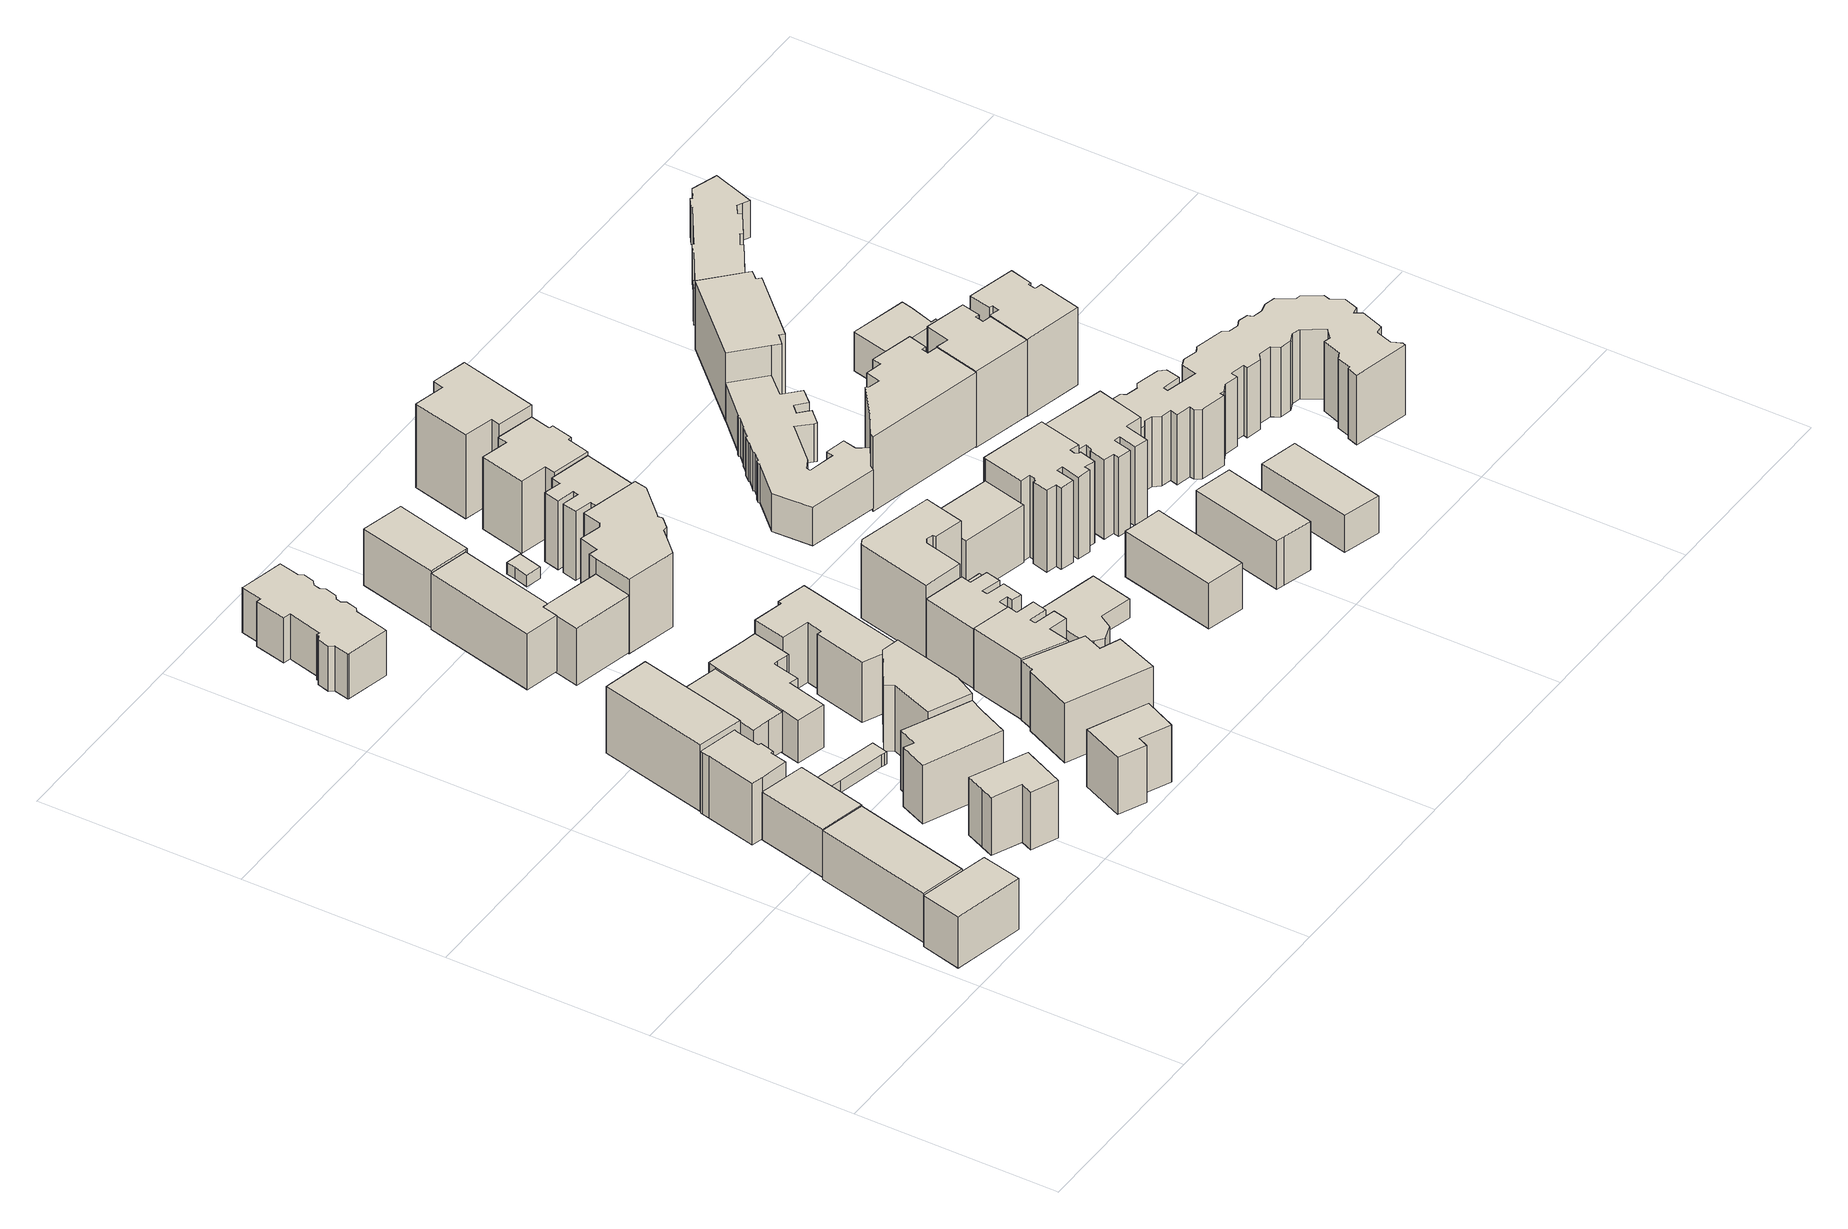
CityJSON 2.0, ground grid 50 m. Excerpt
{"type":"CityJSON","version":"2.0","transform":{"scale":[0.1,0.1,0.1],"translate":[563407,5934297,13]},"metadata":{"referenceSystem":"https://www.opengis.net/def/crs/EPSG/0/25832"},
"CityObjects":{
"building1":{"type":"Building","attributes":{"Gemeindeschluessel":"02100110","Geometrietyp2DReferenz":"3000","BezugspunktDach":"2000","function":"31001_1010","measuredHeight":13.7,"storeysAboveGround":4},"address":[{"country":"Germany","locality":"Hamburg","thoroughfareNumber":"10","thoroughfareName":"Bernstorffstraße","postcode":"22767"}],"geometry":[{"type":"Solid","lod":"1","boundaries":[[[[0,1,2,3]],[[4,5,6,7]],[[2,4,7,3]],[[1,5,4,2]],[[0,6,5,1]],[[3,7,6,0]]]]}]},
"building2":{"type":"Building","attributes":{"Gemeindeschluessel":"02100110","Geometrietyp2DReferenz":"3000","BezugspunktDach":"2000","function":"31001_1010","measuredHeight":13.06,"storeysAboveGround":4},"address":[{"country":"Germany","locality":"Hamburg","thoroughfareNumber":"14","thoroughfareName":"Bernstorffstraße","postcode":"22767"}],"geometry":[{"type":"Solid","lod":"1","boundaries":[[[[8,9,10,11]],[[12,13,14,15]],[[10,12,15,11]],[[9,13,12,10]],[[8,14,13,9]],[[11,15,14,8]]]]}]},
"building3":{"type":"Building","attributes":{"Gemeindeschluessel":"02100110","Geometrietyp2DReferenz":"3000","BezugspunktDach":"2000","function":"31001_1010","measuredHeight":12.8,"storeysAboveGround":4},"address":[{"country":"Germany","locality":"Hamburg","thoroughfareNumber":"16","thoroughfareName":"Bernstorffstraße","postcode":"22767"}],"geometry":[{"type":"Solid","lod":"1","boundaries":[[[[16,17,18,19]],[[20,21,22,23]],[[18,20,23,19]],[[17,21,20,18]],[[16,22,21,17]],[[19,23,22,16]]]]}]},
"building4":{"type":"Building","attributes":{"Gemeindeschluessel":"02100110","Geometrietyp2DReferenz":"3000","BezugspunktDach":"2000","function":"31001_1010","measuredHeight":19.22,"storeysAboveGround":4},"address":[{"country":"Germany","locality":"Hamburg","thoroughfareNumber":"20","thoroughfareName":"Bernstorffstraße","postcode":"22767"}],"geometry":[{"type":"Solid","lod":"1","boundaries":[[[[24,25,26,27,28,29,30,31,32,33,34,35]],[[36,37,38,39,40,41,42,43,44,45,46,47]],[[34,36,47,35]],[[33,37,36,34]],[[32,38,37,33]],[[31,39,38,32]],[[30,40,39,31]],[[29,41,40,30]],[[28,42,41,29]],[[27,43,42,28]],[[26,44,43,27]],[[25,45,44,26]],[[24,46,45,25]],[[35,47,46,24]]]]}]},
"building5":{"type":"Building","attributes":{"Gemeindeschluessel":"02100110","Geometrietyp2DReferenz":"3000","BezugspunktDach":"2000","function":"31001_1010","measuredHeight":15.71,"storeysAboveGround":4},"address":[{"country":"Germany","locality":"Hamburg","thoroughfareNumber":"11","thoroughfareName":"Am Brunnenhof","postcode":"22767"}],"geometry":[{"type":"Solid","lod":"1","boundaries":[[[[48,49,50,51,52,53,54]],[[55,56,57,58,59,60,61]],[[53,55,61,54]],[[52,56,55,53]],[[51,57,56,52]],[[50,58,57,51]],[[49,59,58,50]],[[48,60,59,49]],[[54,61,60,48]]]]}]},
"building6":{"type":"Building","attributes":{"Gemeindeschluessel":"02100110","Geometrietyp2DReferenz":"3000","BezugspunktDach":"2000","function":"31001_1120","measuredHeight":17.7,"storeysAboveGround":6},"address":[{"country":"Germany","locality":"Hamburg","thoroughfareNumber":"51","thoroughfareName":"Gilbertstraße","postcode":"22767"}],"geometry":[{"type":"Solid","lod":"1","boundaries":[[[[62,63,64,65]],[[66,67,68,69]],[[64,66,69,65]],[[63,67,66,64]],[[62,68,67,63]],[[65,69,68,62]]]]}]},
"building7":{"type":"Building","attributes":{"Gemeindeschluessel":"02100110","Geometrietyp2DReferenz":"3000","BezugspunktDach":"2000","function":"31001_3060","measuredHeight":3.43,"storeysAboveGround":1},"address":[{"country":"Germany","locality":"Hamburg","thoroughfareName":"Gilbertstraße","postcode":"22767"}],"geometry":[{"type":"Solid","lod":"1","boundaries":[[[[70,71,72,73,74,75,76]],[[77,78,79,80,81,82,83]],[[75,77,83,76]],[[74,78,77,75]],[[73,79,78,74]],[[72,80,79,73]],[[71,81,80,72]],[[70,82,81,71]],[[76,83,82,70]]]]}]},
"building8":{"type":"Building","attributes":{"Gemeindeschluessel":"02100110","Geometrietyp2DReferenz":"3000","BezugspunktDach":"2000","function":"31001_1010","measuredHeight":18.7,"storeysAboveGround":4},"address":[{"country":"Germany","locality":"Hamburg","thoroughfareNumber":"13","thoroughfareName":"Am Brunnenhof","postcode":"22767"}],"geometry":[{"type":"Solid","lod":"1","boundaries":[[[[84,85,86,87,88,89,90,91,92]],[[93,94,95,96,97,98,99,100,101]],[[91,93,101,92]],[[90,94,93,91]],[[89,95,94,90]],[[88,96,95,89]],[[87,97,96,88]],[[86,98,97,87]],[[85,99,98,86]],[[84,100,99,85]],[[92,101,100,84]]]]}]},
"building9":{"type":"Building","attributes":{"Gemeindeschluessel":"02100110","Geometrietyp2DReferenz":"3000","BezugspunktDach":"2000","function":"31001_3060","measuredHeight":10.61,"storeysAboveGround":3},"address":[{"country":"Germany","locality":"Hamburg","thoroughfareNumber":"24","thoroughfareName":"Bernstorffstraße","postcode":"22767"}],"geometry":[{"type":"Solid","lod":"1","boundaries":[[[[102,103,104,105,106]],[[107,108,109,110,111]],[[105,107,111,106]],[[104,108,107,105]],[[103,109,108,104]],[[102,110,109,103]],[[106,111,110,102]]]]}]},
"building10":{"type":"Building","attributes":{"Gemeindeschluessel":"02200205","Geometrietyp2DReferenz":"3000","BezugspunktDach":"2000","function":"31001_1010","measuredHeight":14,"storeysAboveGround":3},"address":[{"country":"Germany","locality":"Hamburg","thoroughfareNumber":"39","thoroughfareName":"Bernstorffstraße","postcode":"22767"}],"geometry":[{"type":"Solid","lod":"1","boundaries":[[[[112,113,114,115,116,117,118,119,120,121,122,123,124,125,126,127,128,129,130,131,132,133,134,135,136,137,138,139]],[[140,141,142,143,144,145,146,147,148,149,150,151,152,153,154,155,156,157,158,159,160,161,162,163,164,165,166,167]],[[138,140,167,139]],[[137,141,140,138]],[[136,142,141,137]],[[135,143,142,136]],[[134,144,143,135]],[[133,145,144,134]],[[132,146,145,133]],[[131,147,146,132]],[[130,148,147,131]],[[129,149,148,130]],[[128,150,149,129]],[[127,151,150,128]],[[126,152,151,127]],[[125,153,152,126]],[[124,154,153,125]],[[123,155,154,124]],[[122,156,155,123]],[[121,157,156,122]],[[120,158,157,121]],[[119,159,158,120]],[[118,160,159,119]],[[117,161,160,118]],[[116,162,161,117]],[[115,163,162,116]],[[114,164,163,115]],[[113,165,164,114]],[[112,166,165,113]],[[139,167,166,112]]]]}]},
"building11":{"type":"Building","attributes":{"Gemeindeschluessel":"02100110","Geometrietyp2DReferenz":"3000","BezugspunktDach":"2000","function":"31001_3060","measuredHeight":11.74,"storeysAboveGround":3},"address":[{"country":"Germany","locality":"Hamburg","thoroughfareNumber":"47","thoroughfareName":"Gilbertstraße","postcode":"22767"}],"geometry":[{"type":"Solid","lod":"1","boundaries":[[[[168,169,170,171,172,173,174,175,176,177,178,179,180,181]],[[182,183,184,185,186,187,188,189,190,191,192,193,194,195]],[[180,182,195,181]],[[179,183,182,180]],[[178,184,183,179]],[[177,185,184,178]],[[176,186,185,177]],[[175,187,186,176]],[[174,188,187,175]],[[173,189,188,174]],[[172,190,189,173]],[[171,191,190,172]],[[170,192,191,171]],[[169,193,192,170]],[[168,194,193,169]],[[181,195,194,168]]]]}]},
"building12":{"type":"Building","attributes":{"Gemeindeschluessel":"02100110","Geometrietyp2DReferenz":"3000","BezugspunktDach":"2000","function":"31001_1010","measuredHeight":15.15,"storeysAboveGround":4},"address":[{"country":"Germany","locality":"Hamburg","thoroughfareNumber":"10","thoroughfareName":"Am Brunnenhof","postcode":"22767"}],"geometry":[{"type":"Solid","lod":"1","boundaries":[[[[196,197,198,199,200,201]],[[202,203,204,205,206,207]],[[200,202,207,201]],[[199,203,202,200]],[[198,204,203,199]],[[197,205,204,198]],[[196,206,205,197]],[[201,207,206,196]]]]}]},
"building13":{"type":"Building","attributes":{"Gemeindeschluessel":"02100110","Geometrietyp2DReferenz":"3000","BezugspunktDach":"2000","function":"31001_1010","measuredHeight":17.5,"storeysAboveGround":4},"address":[{"country":"Germany","locality":"Hamburg","thoroughfareNumber":"15","thoroughfareName":"Am Brunnenhof","postcode":"22767"}],"geometry":[{"type":"Solid","lod":"1","boundaries":[[[[208,209,210,211,212,213,214]],[[215,216,217,218,219,220,221]],[[213,215,221,214]],[[212,216,215,213]],[[211,217,216,212]],[[210,218,217,211]],[[209,219,218,210]],[[208,220,219,209]],[[214,221,220,208]]]]}]},
"building14":{"type":"Building","attributes":{"Gemeindeschluessel":"02100110","Geometrietyp2DReferenz":"3000","BezugspunktDach":"2000","function":"31001_1010","measuredHeight":17.08,"storeysAboveGround":4},"address":[{"country":"Germany","locality":"Hamburg","thoroughfareNumber":"34","thoroughfareName":"Bernstorffstraße","postcode":"22767"}],"geometry":[{"type":"Solid","lod":"1","boundaries":[[[[222,223,224,225,226,227]],[[228,229,230,231,232,233]],[[226,228,233,227]],[[225,229,228,226]],[[224,230,229,225]],[[223,231,230,224]],[[222,232,231,223]],[[227,233,232,222]]]]}]},
"building15":{"type":"Building","attributes":{"Geometrietyp2DReferenz":"3000","Gemeindeschluessel":"02100110","BezugspunktDach":"2000","function":"31001_1010","measuredHeight":17.45,"storeysAboveGround":4},"address":[{"country":"Germany","locality":"Hamburg","thoroughfareNumber":"30","thoroughfareName":"Gilbertstraße","postcode":"22767"}],"geometry":[{"type":"Solid","lod":"1","boundaries":[[[[234,235,236,237,238]],[[239,231,230,240,241]],[[237,239,241,238]],[[236,231,239,237]],[[235,230,231,236]],[[234,240,230,235]],[[238,241,240,234]]]]}]},
"building16":{"type":"Building","attributes":{"Gemeindeschluessel":"02100110","Geometrietyp2DReferenz":"3000","BezugspunktDach":"2000","function":"31001_1010","measuredHeight":15.95,"storeysAboveGround":5},"address":[{"country":"Germany","locality":"Hamburg","thoroughfareNumber":"17","thoroughfareName":"Am Brunnenhof","postcode":"22767"}],"geometry":[{"type":"Solid","lod":"1","boundaries":[[[[242,243,244,245,246,247,248,249,250,251,252]],[[253,254,255,256,257,258,259,260,261,262,263]],[[251,253,263,252]],[[250,254,253,251]],[[249,255,254,250]],[[248,256,255,249]],[[247,257,256,248]],[[246,258,257,247]],[[245,259,258,246]],[[244,260,259,245]],[[243,261,260,244]],[[242,262,261,243]],[[252,263,262,242]]]]}]},
"building17":{"type":"Building","attributes":{"Gemeindeschluessel":"02100110","Geometrietyp2DReferenz":"3000","BezugspunktDach":"2000","function":"31001_1010","measuredHeight":18.36,"storeysAboveGround":5},"address":[{"country":"Germany","locality":"Hamburg","thoroughfareNumber":"14","thoroughfareName":"Am Brunnenhof","postcode":"22767"}],"geometry":[{"type":"Solid","lod":"1","boundaries":[[[[264,265,266,267,268,269,270,271]],[[272,273,274,275,276,277,278,279]],[[270,272,279,271]],[[269,273,272,270]],[[268,274,273,269]],[[267,275,274,268]],[[266,276,275,267]],[[265,277,276,266]],[[264,278,277,265]],[[271,279,278,264]]]]}]},
"building18":{"type":"Building","attributes":{"Gemeindeschluessel":"02100110","Geometrietyp2DReferenz":"3000","BezugspunktDach":"2000","function":"31001_1010","measuredHeight":17.08,"storeysAboveGround":4},"address":[{"country":"Germany","locality":"Hamburg","thoroughfareNumber":"36","thoroughfareName":"Bernstorffstraße","postcode":"22767"}],"geometry":[{"type":"Solid","lod":"1","boundaries":[[[[280,281,282,283,284]],[[285,286,287,288,289]],[[283,285,289,284]],[[282,286,285,283]],[[281,287,286,282]],[[280,288,287,281]],[[284,289,288,280]]]]}]},
"building19":{"type":"Building","attributes":{"Gemeindeschluessel":"02100110","Geometrietyp2DReferenz":"3000","BezugspunktDach":"2000","function":"31001_1010","measuredHeight":17.67,"storeysAboveGround":4},"address":[{"country":"Germany","locality":"Hamburg","thoroughfareNumber":"22","thoroughfareName":"Am Brunnenhof","postcode":"22767"}],"geometry":[{"type":"Solid","lod":"1","boundaries":[[[[290,291,292,293,294,295,296,297,298,299,300,301]],[[302,303,304,305,306,307,308,309,310,311,312,313]],[[300,302,313,301]],[[299,303,302,300]],[[298,304,303,299]],[[297,305,304,298]],[[296,306,305,297]],[[295,307,306,296]],[[294,308,307,295]],[[293,309,308,294]],[[292,310,309,293]],[[291,311,310,292]],[[290,312,311,291]],[[301,313,312,290]]]]}]},
"building20":{"type":"Building","attributes":{"Gemeindeschluessel":"02100110","Geometrietyp2DReferenz":"3000","BezugspunktDach":"2000","function":"31001_1010","measuredHeight":19.86,"storeysAboveGround":5},"address":[{"country":"Germany","locality":"Hamburg","thoroughfareNumber":"25","thoroughfareName":"Am Brunnenhof","postcode":"22767"}],"geometry":[{"type":"Solid","lod":"1","boundaries":[[[[314,315,316,317,318,319,320,321,322,323,324,325,326,327,328,329]],[[330,331,332,333,334,335,336,337,338,339,340,341,342,343,344,345]],[[328,330,345,329]],[[327,331,330,328]],[[326,332,331,327]],[[325,333,332,326]],[[324,334,333,325]],[[323,335,334,324]],[[322,336,335,323]],[[321,337,336,322]],[[320,338,337,321]],[[319,339,338,320]],[[318,340,339,319]],[[317,341,340,318]],[[316,342,341,317]],[[315,343,342,316]],[[314,344,343,315]],[[329,345,344,314]]]]}]},
"building21":{"type":"Building","attributes":{"Gemeindeschluessel":"02100110","Geometrietyp2DReferenz":"3000","BezugspunktDach":"2000","function":"31001_1010","measuredHeight":17.97,"storeysAboveGround":4},"address":[{"country":"Germany","locality":"Hamburg","thoroughfareNumber":"24","thoroughfareName":"Am Brunnenhof","postcode":"22767"}],"geometry":[{"type":"Solid","lod":"1","boundaries":[[[[346,347,348,349,350,351,352,353,354,355,356,357,358,359,360]],[[361,362,363,364,365,366,367,368,369,370,371,372,373,374,375]],[[359,361,375,360]],[[358,362,361,359]],[[357,363,362,358]],[[356,364,363,357]],[[355,365,364,356]],[[354,366,365,355]],[[353,367,366,354]],[[352,368,367,353]],[[351,369,368,352]],[[350,370,369,351]],[[349,371,370,350]],[[348,372,371,349]],[[347,373,372,348]],[[346,374,373,347]],[[360,375,374,346]]]]}]},
"building22":{"type":"Building","attributes":{"Gemeindeschluessel":"02100110","Geometrietyp2DReferenz":"3000","BezugspunktDach":"2000","function":"31001_1010","measuredHeight":3.27,"storeysAboveGround":1},"address":[{"country":"Germany","locality":"Hamburg","thoroughfareName":"Am Brunnenhof","postcode":"22767"}],"geometry":[{"type":"Solid","lod":"1","boundaries":[[[[376,377,378,379,380]],[[381,382,383,384,385]],[[379,381,385,380]],[[378,382,381,379]],[[377,383,382,378]],[[376,384,383,377]],[[380,385,384,376]]]]}]},
"building23":{"type":"Building","attributes":{"Gemeindeschluessel":"02100110","Geometrietyp2DReferenz":"3000","BezugspunktDach":"2000","function":"31001_1010","measuredHeight":19.63,"storeysAboveGround":5},"address":[{"country":"Germany","locality":"Hamburg","thoroughfareNumber":"27","thoroughfareName":"Am Brunnenhof","postcode":"22767"}],"geometry":[{"type":"Solid","lod":"1","boundaries":[[[[386,387,388,389,390,391,392,393,394,395,396,397]],[[398,399,400,401,402,403,404,405,406,407,408,409]],[[396,398,409,397]],[[395,399,398,396]],[[394,400,399,395]],[[393,401,400,394]],[[392,402,401,393]],[[391,403,402,392]],[[390,404,403,391]],[[389,405,404,390]],[[388,406,405,389]],[[387,407,406,388]],[[386,408,407,387]],[[397,409,408,386]]]]}]},
"building24":{"type":"Building","attributes":{"Gemeindeschluessel":"02100110","Geometrietyp2DReferenz":"3000","BezugspunktDach":"2000","function":"31001_2700","measuredHeight":9,"storeysAboveGround":1},"address":[{"country":"Germany","locality":"Hamburg","thoroughfareName":"Gilbertstraße","postcode":"22767"}],"geometry":[{"type":"Solid","lod":"1","boundaries":[[[[410,411,412,413,414,415,416,417,418]],[[419,420,421,422,423,424,425,426,427]],[[417,419,427,418]],[[416,420,419,417]],[[415,421,420,416]],[[414,422,421,415]],[[413,423,422,414]],[[412,424,423,413]],[[411,425,424,412]],[[410,426,425,411]],[[418,427,426,410]]]]}]},
"building25":{"type":"Building","attributes":{"Gemeindeschluessel":"02100110","Geometrietyp2DReferenz":"3000","BezugspunktDach":"2000","function":"31001_1010","measuredHeight":20.89,"storeysAboveGround":5},"address":[{"country":"Germany","locality":"Hamburg","thoroughfareNumber":"31","thoroughfareName":"Gilbertstraße","postcode":"22767"}],"geometry":[{"type":"Solid","lod":"1","boundaries":[[[[428,429,430,431,432,355,354,433,434,435,436,437]],[[438,439,440,441,442,443,444,445,446,447,448,449]],[[436,438,449,437]],[[435,439,438,436]],[[434,440,439,435]],[[433,441,440,434]],[[354,442,441,433]],[[355,443,442,354]],[[432,444,443,355]],[[431,445,444,432]],[[430,446,445,431]],[[429,447,446,430]],[[428,448,447,429]],[[437,449,448,428]]]]}]},
"building26":{"type":"Building","attributes":{"Gemeindeschluessel":"02100110","Geometrietyp2DReferenz":"3000","BezugspunktDach":"2000","function":"31001_3060","measuredHeight":5.05,"storeysAboveGround":1},"address":[{"country":"Germany","locality":"Hamburg","thoroughfareNumber":"10a","thoroughfareName":"Am Brunnenhof","postcode":"22767"}],"geometry":[{"type":"Solid","lod":"1","boundaries":[[[[450,451,452,453,454,455,456,457,458]],[[459,460,461,462,463,464,465,466,467]],[[457,459,467,458]],[[456,460,459,457]],[[455,461,460,456]],[[454,462,461,455]],[[453,463,462,454]],[[452,464,463,453]],[[451,465,464,452]],[[450,466,465,451]],[[458,467,466,450]]]]}]},
"building27":{"type":"Building","attributes":{"Gemeindeschluessel":"02100110","Geometrietyp2DReferenz":"3000","BezugspunktDach":"2000","function":"31001_1010","measuredHeight":19.88,"storeysAboveGround":5},"address":[{"country":"Germany","locality":"Hamburg","thoroughfareNumber":"29","thoroughfareName":"Am Brunnenhof","postcode":"22767"}],"geometry":[{"type":"Solid","lod":"1","boundaries":[[[[468,469,470,471,472,473,474,475,476,477,478,479,480]],[[481,482,483,484,485,486,487,488,489,490,491,492,493]],[[479,481,493,480]],[[478,482,481,479]],[[477,483,482,478]],[[476,484,483,477]],[[475,485,484,476]],[[474,486,485,475]],[[473,487,486,474]],[[472,488,487,473]],[[471,489,488,472]],[[470,490,489,471]],[[469,491,490,470]],[[468,492,491,469]],[[480,493,492,468]]]]}]},
"building28":{"type":"Building","attributes":{"Gemeindeschluessel":"02100110","Geometrietyp2DReferenz":"3000","BezugspunktDach":"2000","function":"31001_1010","measuredHeight":24.91,"storeysAboveGround":5},"address":[{"country":"Germany","locality":"Hamburg","thoroughfareNumber":"31","thoroughfareName":"Am Brunnenhof","postcode":"22767"}],"geometry":[{"type":"Solid","lod":"1","boundaries":[[[[494,495,496,497,498,499,500,501]],[[502,503,504,505,506,507,508,509]],[[500,502,509,501]],[[499,503,502,500]],[[498,504,503,499]],[[497,505,504,498]],[[496,506,505,497]],[[495,507,506,496]],[[494,508,507,495]],[[501,509,508,494]]]]}]},
"building29":{"type":"Building","attributes":{"Gemeindeschluessel":"02100110","Geometrietyp2DReferenz":"3000","BezugspunktDach":"2000","function":"31001_1010","measuredHeight":17.78,"storeysAboveGround":4},"address":[{"country":"Germany","locality":"Hamburg","thoroughfareNumber":"27","thoroughfareName":"Gilbertstraße","postcode":"22767"}],"geometry":[{"type":"Solid","lod":"1","boundaries":[[[[510,511,512,513,514,515]],[[516,517,518,519,520,521]],[[514,516,521,515]],[[513,517,516,514]],[[512,518,517,513]],[[511,519,518,512]],[[510,520,519,511]],[[515,521,520,510]]]]}]},
"building30":{"type":"Building","attributes":{"Gemeindeschluessel":"02100110","Geometrietyp2DReferenz":"3000","BezugspunktDach":"2000","function":"31001_1010","measuredHeight":13.38,"storeysAboveGround":3},"address":[{"country":"Germany","locality":"Hamburg","thoroughfareNumber":"21-4","thoroughfareName":"Gilbertstraße","postcode":"22767"}],"geometry":[{"type":"Solid","lod":"1","boundaries":[[[[522,523,524,525,526]],[[527,528,529,530,531]],[[525,527,531,526]],[[524,528,527,525]],[[523,529,528,524]],[[522,530,529,523]],[[526,531,530,522]]]]}]},
"building31":{"type":"Building","attributes":{"Gemeindeschluessel":"02100110","Geometrietyp2DReferenz":"3000","BezugspunktDach":"2000","function":"31001_1120","measuredHeight":21.79,"storeysAboveGround":5},"address":[{"country":"Germany","locality":"Hamburg","thoroughfareNumber":"25","thoroughfareName":"Gilbertstraße","postcode":"22767"}],"geometry":[{"type":"Solid","lod":"1","boundaries":[[[[532,533,534,535,536,537,538,539,540,541,542,543,544,545,546,547,548,549,550,551,552,553,554]],[[555,556,557,558,559,560,561,562,563,564,565,566,567,568,569,570,571,572,573,574,575,576,577]],[[553,555,577,554]],[[552,556,555,553]],[[551,557,556,552]],[[550,558,557,551]],[[549,559,558,550]],[[548,560,559,549]],[[547,561,560,548]],[[546,562,561,547]],[[545,563,562,546]],[[544,564,563,545]],[[543,565,564,544]],[[542,566,565,543]],[[541,567,566,542]],[[540,568,567,541]],[[539,569,568,540]],[[538,570,569,539]],[[537,571,570,538]],[[536,572,571,537]],[[535,573,572,536]],[[534,574,573,535]],[[533,575,574,534]],[[532,576,575,533]],[[554,577,576,532]]]]}]},
"building32":{"type":"Building","attributes":{"Gemeindeschluessel":"02100110","Geometrietyp2DReferenz":"3000","BezugspunktDach":"2000","function":"31001_1010","measuredHeight":20.39,"storeysAboveGround":5},"address":[{"country":"Germany","locality":"Hamburg","thoroughfareNumber":"26","thoroughfareName":"Gilbertstraße","postcode":"22767"}],"geometry":[{"type":"Solid","lod":"1","boundaries":[[[[578,579,580,581,582,583,584,585,586,587,588,589,590,591,592,593,594,595,596,597,598,599,600,601,602,603,604,605,606,607,608,609,610,611,612,613,614,615,616,617,618,619,620]],[[621,622,623,624,625,626,627,628,629,630,631,632,633,634,635,636,637,638,639,640,641,642,643,644,645,646,647,648,649,650,651,652,653,654,655,656,657,658,659,660,661,662,663]],[[619,621,663,620]],[[618,622,621,619]],[[617,623,622,618]],[[616,624,623,617]],[[615,625,624,616]],[[614,626,625,615]],[[613,627,626,614]],[[612,628,627,613]],[[611,629,628,612]],[[610,630,629,611]],[[609,631,630,610]],[[608,632,631,609]],[[607,633,632,608]],[[606,634,633,607]],[[605,635,634,606]],[[604,636,635,605]],[[603,637,636,604]],[[602,638,637,603]],[[601,639,638,602]],[[600,640,639,601]],[[599,641,640,600]],[[598,642,641,599]],[[597,643,642,598]],[[596,644,643,597]],[[595,645,644,596]],[[594,646,645,595]],[[593,647,646,594]],[[592,648,647,593]],[[591,649,648,592]],[[590,650,649,591]],[[589,651,650,590]],[[588,652,651,589]],[[587,653,652,588]],[[586,654,653,587]],[[585,655,654,586]],[[584,656,655,585]],[[583,657,656,584]],[[582,658,657,583]],[[581,659,658,582]],[[580,660,659,581]],[[579,661,660,580]],[[578,662,661,579]],[[620,663,662,578]]]]}]},
"building33":{"type":"Building","attributes":{"Gemeindeschluessel":"02100110","Geometrietyp2DReferenz":"3000","BezugspunktDach":"2000","function":"31001_1010","measuredHeight":12.92,"storeysAboveGround":3},"address":[{"country":"Germany","locality":"Hamburg","thoroughfareNumber":"21-2","thoroughfareName":"Gilbertstraße","postcode":"22767"}],"geometry":[{"type":"Solid","lod":"1","boundaries":[[[[664,665,666,667,668,669]],[[670,671,672,673,674,675]],[[668,670,675,669]],[[667,671,670,668]],[[666,672,671,667]],[[665,673,672,666]],[[664,674,673,665]],[[669,675,674,664]]]]}]},
"building34":{"type":"Building","attributes":{"Gemeindeschluessel":"02100110","Geometrietyp2DReferenz":"3000","BezugspunktDach":"2000","function":"31001_1120","measuredHeight":22.16,"storeysAboveGround":5},"address":[{"country":"Germany","locality":"Hamburg","thoroughfareNumber":"23","thoroughfareName":"Gilbertstraße","postcode":"22767"}],"geometry":[{"type":"Solid","lod":"1","boundaries":[[[[676,677,678,679,680,681,682,683,684,685,686,687,688,689,690,691,692,693]],[[694,695,696,697,698,699,700,701,702,703,704,705,706,707,708,709,710,711]],[[692,694,711,693]],[[691,695,694,692]],[[690,696,695,691]],[[689,697,696,690]],[[688,698,697,689]],[[687,699,698,688]],[[686,700,699,687]],[[685,701,700,686]],[[684,702,701,685]],[[683,703,702,684]],[[682,704,703,683]],[[681,705,704,682]],[[680,706,705,681]],[[679,707,706,680]],[[678,708,707,679]],[[677,709,708,678]],[[676,710,709,677]],[[693,711,710,676]]]]}]},
"building35":{"type":"Building","attributes":{"Gemeindeschluessel":"02100110","Geometrietyp2DReferenz":"3000","BezugspunktDach":"2000","function":"31001_1010","measuredHeight":21.06,"storeysAboveGround":5},"address":[{"country":"Germany","locality":"Hamburg","thoroughfareNumber":"24","thoroughfareName":"Gilbertstraße","postcode":"22767"}],"geometry":[{"type":"Solid","lod":"1","boundaries":[[[[712,713,714,715,716,717,718,719,720,721,722,723,724,725,726]],[[727,728,729,730,731,732,733,734,735,736,737,738,739,740,741]],[[725,727,741,726]],[[724,728,727,725]],[[723,729,728,724]],[[722,730,729,723]],[[721,731,730,722]],[[720,732,731,721]],[[719,733,732,720]],[[718,734,733,719]],[[717,735,734,718]],[[716,736,735,717]],[[715,737,736,716]],[[714,738,737,715]],[[713,739,738,714]],[[712,740,739,713]],[[726,741,740,712]]]]}]},
"building36":{"type":"Building","attributes":{"Gemeindeschluessel":"02100110","Geometrietyp2DReferenz":"3000","BezugspunktDach":"2000","function":"31001_1010","measuredHeight":10.54,"storeysAboveGround":2},"address":[{"country":"Germany","locality":"Hamburg","thoroughfareNumber":"29a","thoroughfareName":"Bleicherstraße","postcode":"22767"}],"geometry":[{"type":"Solid","lod":"1","boundaries":[[[[742,743,744,745]],[[746,747,748,749]],[[744,746,749,745]],[[743,747,746,744]],[[742,748,747,743]],[[745,749,748,742]]]]}]},
"building37":{"type":"Building","attributes":{"Gemeindeschluessel":"02100110","Geometrietyp2DReferenz":"3000","BezugspunktDach":"2000","function":"31001_3040","measuredHeight":18.82,"storeysAboveGround":3},"address":[{"country":"Germany","locality":"Hamburg","thoroughfareNumber":"36","thoroughfareName":"Am Brunnenhof","postcode":"22767"}],"geometry":[{"type":"Solid","lod":"1","boundaries":[[[[750,751,752,753,754,755,756,757,758,759,760]],[[761,762,763,764,765,766,767,768,769,770,771]],[[759,761,771,760]],[[758,762,761,759]],[[757,763,762,758]],[[756,764,763,757]],[[755,765,764,756]],[[754,766,765,755]],[[753,767,766,754]],[[752,768,767,753]],[[751,769,768,752]],[[750,770,769,751]],[[760,771,770,750]]]]}]},
"building38":{"type":"Building","attributes":{"Gemeindeschluessel":"02100110","Geometrietyp2DReferenz":"3000","BezugspunktDach":"2000","function":"31001_1010","measuredHeight":21.81,"storeysAboveGround":5},"address":[{"country":"Germany","locality":"Hamburg","thoroughfareNumber":"22","thoroughfareName":"Gilbertstraße","postcode":"22767"}],"geometry":[{"type":"Solid","lod":"1","boundaries":[[[[772,773,774,775,776,777,778,779,780,781]],[[782,783,784,785,786,787,788,789,790,791]],[[780,782,791,781]],[[779,783,782,780]],[[778,784,783,779]],[[777,785,784,778]],[[776,786,785,777]],[[775,787,786,776]],[[774,788,787,775]],[[773,789,788,774]],[[772,790,789,773]],[[781,791,790,772]]]]}]},
"building39":{"type":"Building","attributes":{"Gemeindeschluessel":"02100110","Geometrietyp2DReferenz":"3000","BezugspunktDach":"2000","function":"31001_1010","measuredHeight":22.1,"storeysAboveGround":6},"address":[{"country":"Germany","locality":"Hamburg","thoroughfareNumber":"31","thoroughfareName":"Bleicherstraße","postcode":"22767"}],"geometry":[{"type":"Solid","lod":"1","boundaries":[[[[792,793,794,795,796,797,798,799,800,801,802,803,804,805,806,807,808,809,810,811,812,813,814,815,816,817,818,819,820,821,822,823,824,825,826,827,828,829,830,831,832,833,834,835,836,837,838,839,840,841,842,843,844,845,846,847,848,849,850,851,852,853,854,855,856,857,858,859,860,861]],[[862,863,864,865,866,867,868,869,870,871,872,873,874,875,876,877,878,879,880,881,882,883,884,885,886,887,888,889,890,891,892,893,894,895,896,897,898,899,900,901,902,903,904,905,906,907,908,909,910,911,912,913,914,915,916,917,918,919,920,921,922,923,924,925,926,927,928,929,930,931]],[[860,862,931,861]],[[859,863,862,860]],[[858,864,863,859]],[[857,865,864,858]],[[856,866,865,857]],[[855,867,866,856]],[[854,868,867,855]],[[853,869,868,854]],[[852,870,869,853]],[[851,871,870,852]],[[850,872,871,851]],[[849,873,872,850]],[[848,874,873,849]],[[847,875,874,848]],[[846,876,875,847]],[[845,877,876,846]],[[844,878,877,845]],[[843,879,878,844]],[[842,880,879,843]],[[841,881,880,842]],[[840,882,881,841]],[[839,883,882,840]],[[838,884,883,839]],[[837,885,884,838]],[[836,886,885,837]],[[835,887,886,836]],[[834,888,887,835]],[[833,889,888,834]],[[832,890,889,833]],[[831,891,890,832]],[[830,892,891,831]],[[829,893,892,830]],[[828,894,893,829]],[[827,895,894,828]],[[826,896,895,827]],[[825,897,896,826]],[[824,898,897,825]],[[823,899,898,824]],[[822,900,899,823]],[[821,901,900,822]],[[820,902,901,821]],[[819,903,902,820]],[[818,904,903,819]],[[817,905,904,818]],[[816,906,905,817]],[[815,907,906,816]],[[814,908,907,815]],[[813,909,908,814]],[[812,910,909,813]],[[811,911,910,812]],[[810,912,911,811]],[[809,913,912,810]],[[808,914,913,809]],[[807,915,914,808]],[[806,916,915,807]],[[805,917,916,806]],[[804,918,917,805]],[[803,919,918,804]],[[802,920,919,803]],[[801,921,920,802]],[[800,922,921,801]],[[799,923,922,800]],[[798,924,923,799]],[[797,925,924,798]],[[796,926,925,797]],[[795,927,926,796]],[[794,928,927,795]],[[793,929,928,794]],[[792,930,929,793]],[[861,931,930,792]]]]}]},
"building40":{"type":"Building","attributes":{"Gemeindeschluessel":"02100110","Geometrietyp2DReferenz":"3000","BezugspunktDach":"2000","function":"31001_1010","measuredHeight":11.15,"storeysAboveGround":2},"address":[{"country":"Germany","locality":"Hamburg","thoroughfareName":"Gilbertstraße","postcode":"22767"}],"geometry":[{"type":"Solid","lod":"1","boundaries":[[[[932,933,934,935,936,937,938]],[[939,940,941,942,943,944,945]],[[937,939,945,938]],[[936,940,939,937]],[[935,941,940,936]],[[934,942,941,935]],[[933,943,942,934]],[[932,944,943,933]],[[938,945,944,932]]]]}]},
"building41":{"type":"Building","attributes":{"Gemeindeschluessel":"02100110","Geometrietyp2DReferenz":"3000","BezugspunktDach":"2000","function":"31001_1010","measuredHeight":21.91,"storeysAboveGround":5},"address":[{"country":"Germany","locality":"Hamburg","thoroughfareNumber":"18","thoroughfareName":"Gilbertstraße","postcode":"22767"}],"geometry":[{"type":"Solid","lod":"1","boundaries":[[[[946,947,948,949,950,951,952,953,954,955,956,957,958]],[[959,960,961,962,963,964,965,966,967,968,969,970,971]],[[957,959,971,958]],[[956,960,959,957]],[[955,961,960,956]],[[954,962,961,955]],[[953,963,962,954]],[[952,964,963,953]],[[951,965,964,952]],[[950,966,965,951]],[[949,967,966,950]],[[948,968,967,949]],[[947,969,968,948]],[[946,970,969,947]],[[958,971,970,946]]]]}]},
"building42":{"type":"Building","attributes":{"Gemeindeschluessel":"02100110","Geometrietyp2DReferenz":"3000","BezugspunktDach":"2000","function":"31001_1310","measuredHeight":5.66,"storeysAboveGround":2},"address":[{"country":"Germany","locality":"Hamburg","thoroughfareName":"Gilbertstraße","postcode":"22767"}],"geometry":[{"type":"Solid","lod":"1","boundaries":[[[[972,973,974,975,976]],[[977,978,979,980,981]],[[975,977,981,976]],[[974,978,977,975]],[[973,979,978,974]],[[972,980,979,973]],[[976,981,980,972]]]]}]},
"building43":{"type":"Building","attributes":{"Gemeindeschluessel":"02100110","Geometrietyp2DReferenz":"3000","BezugspunktDach":"2000","function":"31001_1010","measuredHeight":19.57,"storeysAboveGround":6},"address":[{"country":"Germany","locality":"Hamburg","thoroughfareNumber":"44","thoroughfareName":"Am Brunnenhof","postcode":"22767"}],"geometry":[{"type":"Solid","lod":"1","boundaries":[[[[982,983,984,985,986,987,988,989,990,991,992,993,994,995,996,997,998,999,1000,1001,1002,1003,1004,1005,1006,1007,1008,1009,1010,1011]],[[1012,1013,1014,1015,1016,1017,1018,1019,1020,1021,1022,1023,1024,1025,1026,1027,1028,1029,1030,1031,1032,1033,1034,1035,1036,1037,1038,1039,1040,1041]],[[1010,1012,1041,1011]],[[1009,1013,1012,1010]],[[1008,1014,1013,1009]],[[1007,1015,1014,1008]],[[1006,1016,1015,1007]],[[1005,1017,1016,1006]],[[1004,1018,1017,1005]],[[1003,1019,1018,1004]],[[1002,1020,1019,1003]],[[1001,1021,1020,1002]],[[1000,1022,1021,1001]],[[999,1023,1022,1000]],[[998,1024,1023,999]],[[997,1025,1024,998]],[[996,1026,1025,997]],[[995,1027,1026,996]],[[994,1028,1027,995]],[[993,1029,1028,994]],[[992,1030,1029,993]],[[991,1031,1030,992]],[[990,1032,1031,991]],[[989,1033,1032,990]],[[988,1034,1033,989]],[[987,1035,1034,988]],[[986,1036,1035,987]],[[985,1037,1036,986]],[[984,1038,1037,985]],[[983,1039,1038,984]],[[982,1040,1039,983]],[[1011,1041,1040,982]]]]}]}
},
"vertices":[
[207,116,26],[185,18,26],[9,58,26],[33,157,26],[9,58,163],[185,18,163],[207,116,163],[33,157,163],
[214,420,37],[144,131,37],[33,157,37],[102,447,37],[33,157,168],[144,131,168],[214,420,168],[102,447,168],
[214,420,43],[102,447,43],[143,620,43],[256,593,43],[143,620,171],[102,447,171],[214,420,171],[256,593,171],
[248,752,45],[246,746,45],[231,683,45],[238,681,45],[229,646,45],[222,647,45],[212,604,45],[143,620,45],[115,627,45],[145,752,45],[149,770,45],[150,775,45],[149,770,210],[145,752,210],[115,627,210],[143,620,210],[212,604,210],[222,647,210],[229,646,210],[238,681,210],[231,683,210],[246,746,210],[248,752,210],[150,775,210],
[424,135,27],[437,164,27],[365,196,27],[380,228,27],[399,272,27],[535,210,27],[488,107,27],[535,210,181],[399,272,181],[380,228,181],[365,196,181],[437,164,181],[424,135,181],[488,107,181],
[215,1046,48],[329,1020,48],[265,749,48],[151,776,48],[265,749,225],[329,1020,225],[215,1046,225],[151,776,225],
[500,534,39],[493,536,39],[485,538,39],[366,566,39],[291,585,39],[301,625,39],[510,575,39],[301,625,71],[291,585,71],[366,566,71],[485,538,71],[493,536,71],[500,534,71],[510,575,71],
[376,370,31],[405,436,31],[430,424,31],[451,470,31],[501,447,31],[514,441,31],[615,395,31],[598,364,31],[563,288,31],[598,364,188],[615,395,188],[514,441,188],[501,447,188],[451,470,188],[430,424,188],[405,436,188],[376,370,188],[563,288,188],
[376,949,49],[460,929,49],[410,735,49],[371,745,49],[326,753,49],[371,745,155],[410,735,155],[460,929,155],[376,949,155],[326,753,155],
[257,1869,61],[245,1819,61],[251,1807,61],[244,1780,61],[233,1772,61],[229,1756,61],[235,1745,61],[227,1715,61],[217,1708,61],[214,1695,61],[220,1684,61],[213,1656,61],[204,1650,61],[183,1564,61],[75,1590,61],[73,1591,61],[82,1628,61],[74,1639,61],[82,1669,61],[93,1674,61],[95,1680,61],[103,1678,61],[124,1763,61],[106,1768,61],[124,1845,61],[135,1842,61],[148,1895,61],[151,1894,61],[148,1895,181],[135,1842,181],[124,1845,181],[106,1768,181],[124,1763,181],[103,1678,181],[95,1680,181],[93,1674,181],[82,1669,181],[74,1639,181],[82,1628,181],[73,1591,181],[75,1590,181],[183,1564,181],[204,1650,181],[213,1656,181],[220,1684,181],[214,1695,181],[217,1708,181],[227,1715,181],[235,1745,181],[229,1756,181],[233,1772,181],[244,1780,181],[251,1807,181],[245,1819,181],[257,1869,181],[151,1894,181],
[517,762,46],[495,768,46],[470,670,46],[398,688,46],[410,735,46],[460,929,46],[465,948,46],[565,924,46],[598,917,46],[579,836,46],[575,820,46],[569,821,46],[543,828,46],[533,830,46],[543,828,160],[569,821,160],[575,820,160],[579,836,160],[598,917,160],[565,924,160],[465,948,160],[460,929,160],[410,735,160],[398,688,160],[470,670,160],[495,768,160],[517,762,160],[533,830,160],
[701,40,24],[689,14,24],[623,45,24],[669,149,24],[812,85,24],[775,6,24],[812,85,176],[669,149,176],[623,45,176],[689,14,176],[701,40,176],[775,6,176],
[615,395,32],[514,441,32],[552,547,32],[540,566,32],[641,631,32],[686,621,32],[644,449,32],[686,621,207],[641,631,207],[540,566,207],[552,547,207],[514,441,207],[615,395,207],[644,449,207],
[468,1545,55],[410,1309,55],[396,1312,55],[386,1272,55],[302,1292,55],[369,1569,55],[302,1292,204],[386,1272,204],[396,1312,204],[410,1309,204],[468,1545,204],[369,1569,204],
[372,1214,51],[396,1312,51],[410,1309,51],[547,1275,51],[523,1179,51],[547,1275,204],[372,1214,204],[523,1179,204],
[641,631,36],[594,652,36],[626,782,36],[639,779,36],[649,819,36],[579,836,36],[598,917,36],[674,899,36],[676,908,36],[750,890,36],[686,621,36],[750,890,196],[676,908,196],[674,899,196],[598,917,196],[579,836,196],[649,819,196],[639,779,196],[626,782,196],[594,652,196],[641,631,196],[686,621,196],
[705,224,31],[759,342,31],[766,341,31],[780,377,31],[920,306,31],[900,258,31],[949,238,31],[907,132,31],[949,238,190],[900,258,190],[920,306,190],[780,377,190],[766,341,190],[759,342,190],[705,224,190],[907,132,190],
[520,1736,60],[473,1544,60],[468,1545,60],[369,1569,60],[416,1762,60],[369,1569,211],[468,1545,211],[473,1544,211],[520,1736,211],[416,1762,211],
[899,429,33],[896,414,33],[950,401,33],[942,366,33],[894,377,33],[882,325,33],[780,377,33],[813,514,33],[912,490,33],[906,465,33],[954,454,33],[945,418,33],[954,454,196],[906,465,196],[912,490,196],[813,514,196],[780,377,196],[882,325,196],[894,377,196],[942,366,196],[950,401,196],[896,414,196],[899,429,196],[945,418,196],
[735,1227,48],[712,1203,48],[700,1203,48],[647,1148,48],[523,1179,48],[547,1275,48],[552,1294,48],[574,1288,48],[587,1337,48],[640,1323,48],[653,1330,48],[664,1376,48],[707,1365,48],[809,1340,48],[803,1309,48],[734,1238,48],[803,1309,246],[809,1340,246],[707,1365,246],[664,1376,246],[653,1330,246],[640,1323,246],[587,1337,246],[574,1288,246],[552,1294,246],[547,1275,246],[523,1179,246],[647,1148,246],[700,1203,246],[712,1203,246],[735,1227,246],[734,1238,246],
[927,551,36],[974,539,36],[962,489,36],[937,495,36],[940,509,36],[918,515,36],[912,490,36],[813,514,36],[846,650,36],[943,627,36],[948,625,36],[942,601,36],[988,589,36],[979,552,36],[930,564,36],[979,552,195],[988,589,195],[942,601,195],[948,625,195],[943,627,195],[846,650,195],[813,514,195],[912,490,195],[918,515,195],[940,509,195],[937,495,195],[962,489,195],[974,539,195],[927,551,195],[930,564,195],
[608,1511,52],[613,1533,52],[651,1524,52],[636,1466,52],[598,1475,52],[636,1466,83],[651,1524,83],[613,1533,83],[608,1511,83],[598,1475,83],
[707,1365,51],[713,1389,51],[670,1400,51],[679,1436,51],[722,1425,51],[725,1440,51],[682,1450,51],[691,1488,51],[734,1477,51],[740,1501,51],[843,1476,51],[809,1340,51],[843,1476,235],[740,1501,235],[734,1477,235],[691,1488,235],[682,1450,235],[725,1440,235],[722,1425,235],[679,1436,235],[670,1400,235],[713,1389,235],[707,1365,235],[809,1340,235],
[948,625,32],[943,627,32],[945,632,32],[983,623,32],[986,632,32],[997,630,32],[1005,660,32],[1055,648,32],[1043,602,32],[1055,648,122],[1005,660,122],[997,630,122],[986,632,122],[983,623,122],[945,632,122],[943,627,122],[948,625,122],[1043,602,122],
[996,717,36],[995,726,36],[979,730,36],[967,723,36],[945,632,36],[891,837,36],[906,844,36],[1092,799,36],[1091,797,36],[1067,700,36],[1091,797,232],[1092,799,232],[906,844,232],[891,837,232],[846,650,232],[943,627,232],[945,632,232],[967,723,232],[979,730,232],[995,726,232],[996,717,232],[1067,700,232],
[1113,385,28],[1092,352,28],[1054,339,28],[1034,355,28],[1024,379,28],[1056,509,28],[1189,477,28],[1219,470,28],[1193,365,28],[1219,470,78],[1189,477,78],[1056,509,78],[1024,379,78],[1034,355,78],[1054,339,78],[1092,352,78],[1113,385,78],[1193,365,78],
[747,1500,53],[753,1525,53],[686,1542,53],[714,1654,53],[781,1637,53],[787,1661,53],[790,1660,53],[881,1637,53],[869,1587,53],[879,1584,53],[866,1531,53],[857,1533,53],[843,1476,53],[857,1533,245],[866,1531,245],[879,1584,245],[869,1587,245],[881,1637,245],[790,1660,245],[787,1661,245],[781,1637,245],[714,1654,245],[686,1542,245],[753,1525,245],[747,1500,245],[843,1476,245],
[790,1660,54],[796,1683,54],[723,1702,54],[758,1845,54],[835,1826,54],[842,1853,54],[929,1831,54],[881,1637,54],[929,1831,277],[842,1853,277],[835,1826,277],[758,1845,277],[723,1702,277],[796,1683,277],[790,1660,277],[881,1637,277],
[1091,797,34],[1256,757,34],[1231,654,34],[1229,646,34],[1064,686,34],[1067,700,34],[1064,686,187],[1229,646,187],[1231,654,187],[1256,757,187],[1091,797,187],[1067,700,187],
[1406,425,23],[1347,184,23],[1253,208,23],[1311,448,23],[1354,437,23],[1311,448,145],[1253,208,145],[1347,184,145],[1406,425,145],[1354,437,145],
[1340,565,29],[1337,551,29],[1303,559,29],[1315,605,29],[1300,608,29],[1289,562,29],[1255,571,29],[1258,585,29],[1231,592,29],[1241,631,29],[1246,629,29],[1253,636,29],[1256,648,29],[1231,654,29],[1256,757,29],[1257,761,29],[1422,721,29],[1397,615,29],[1372,621,29],[1368,608,29],[1372,600,29],[1378,599,29],[1367,558,29],[1378,599,247],[1372,600,247],[1368,608,247],[1372,621,247],[1397,615,247],[1422,721,247],[1257,761,247],[1256,757,247],[1231,654,247],[1256,648,247],[1253,636,247],[1246,629,247],[1241,631,247],[1231,592,247],[1258,585,247],[1255,571,247],[1289,562,247],[1300,608,247],[1315,605,247],[1303,559,247],[1337,551,247],[1340,565,247],[1367,558,247],
[1337,1238,38],[1312,1262,38],[1309,1259,38],[1293,1243,38],[1311,1226,38],[1318,1219,38],[1311,1212,38],[1303,1203,38],[1288,1188,38],[1282,1193,38],[1252,1223,38],[1171,1139,38],[1147,1127,38],[1145,1118,38],[1212,1103,38],[1216,1121,38],[1266,1110,38],[1258,1076,38],[1275,1052,38],[1222,1016,38],[1215,1006,38],[1042,1048,38],[1038,1146,38],[1108,1218,38],[1106,1221,38],[1114,1229,38],[1116,1227,38],[1136,1248,38],[1134,1250,38],[1158,1273,38],[1156,1275,38],[1170,1291,38],[1173,1289,38],[1194,1312,38],[1196,1311,38],[1219,1334,38],[1216,1336,38],[1221,1341,38],[1223,1340,38],[1303,1421,38],[1374,1353,38],[1329,1305,38],[1366,1269,38],[1329,1305,140],[1374,1353,140],[1303,1421,140],[1223,1340,140],[1221,1341,140],[1216,1336,140],[1219,1334,140],[1196,1311,140],[1194,1312,140],[1173,1289,140],[1170,1291,140],[1156,1275,140],[1158,1273,140],[1134,1250,140],[1136,1248,140],[1116,1227,140],[1114,1229,140],[1106,1221,140],[1108,1218,140],[1038,1146,140],[1042,1048,140],[1215,1006,140],[1222,1016,140],[1275,1052,140],[1258,1076,140],[1266,1110,140],[1216,1121,140],[1212,1103,140],[1145,1118,140],[1147,1127,140],[1171,1139,140],[1252,1223,140],[1282,1193,140],[1288,1188,140],[1303,1203,140],[1311,1212,140],[1318,1219,140],[1311,1226,140],[1293,1243,140],[1309,1259,140],[1312,1262,140],[1337,1238,140],[1366,1269,140],
[1463,154,19],[1444,159,19],[1500,391,19],[1513,388,19],[1594,368,19],[1536,133,19],[1594,368,149],[1513,388,149],[1500,391,149],[1444,159,149],[1463,154,149],[1536,133,149],
[1515,571,23],[1499,510,23],[1466,519,23],[1477,564,23],[1462,568,23],[1451,522,23],[1418,530,23],[1421,544,23],[1395,551,23],[1405,592,23],[1409,591,23],[1414,596,23],[1418,609,23],[1397,615,23],[1422,721,23],[1423,722,23],[1587,679,23],[1557,561,23],[1587,679,234],[1423,722,234],[1422,721,234],[1397,615,234],[1418,609,234],[1414,596,234],[1409,591,234],[1405,592,234],[1395,551,234],[1421,544,234],[1418,530,234],[1451,522,234],[1462,568,234],[1477,564,234],[1466,519,234],[1499,510,234],[1515,571,234],[1557,561,234],
[1518,1072,30],[1514,1056,30],[1540,1050,30],[1512,936,30],[1215,1006,30],[1222,1016,30],[1275,1052,30],[1348,1108,30],[1354,1101,30],[1381,1094,30],[1390,1130,30],[1431,1121,30],[1436,1143,30],[1541,1117,30],[1529,1070,30],[1541,1117,228],[1436,1143,228],[1431,1121,228],[1390,1130,228],[1381,1094,228],[1354,1101,228],[1348,1108,228],[1275,1052,228],[1222,1016,228],[1215,1006,228],[1512,936,228],[1540,1050,228],[1514,1056,228],[1518,1072,228],[1529,1070,228],
[1686,345,14],[1781,322,14],[1722,80,14],[1629,107,14],[1722,80,112],[1781,322,112],[1686,345,112],[1629,107,112],
[1554,1528,37],[1565,1517,37],[1547,1498,37],[1557,1489,37],[1422,1349,37],[1412,1359,37],[1390,1337,37],[1374,1353,37],[1303,1421,37],[1476,1602,37],[1478,1600,37],[1476,1602,219],[1303,1421,219],[1374,1353,219],[1390,1337,219],[1412,1359,219],[1422,1349,219],[1557,1489,219],[1547,1498,219],[1565,1517,219],[1554,1528,219],[1478,1600,219],
[1667,1034,28],[1662,1012,28],[1684,1007,28],[1657,901,28],[1512,936,28],[1540,1050,28],[1572,1042,28],[1587,1102,28],[1688,1077,28],[1677,1031,28],[1688,1077,230],[1587,1102,230],[1572,1042,230],[1540,1050,230],[1512,936,230],[1657,901,230],[1684,1007,230],[1662,1012,230],[1667,1034,230],[1677,1031,230],
[2130,392,7],[2141,375,7],[2121,319,7],[2101,317,7],[2088,277,7],[2098,252,7],[2095,244,7],[1956,278,7],[1966,305,7],[1972,305,7],[1984,340,7],[2000,348,7],[2017,395,7],[2033,390,7],[2055,409,7],[2025,460,7],[2003,465,7],[1982,455,7],[1953,462,7],[1942,481,7],[1909,488,7],[1895,476,7],[1857,485,7],[1860,496,7],[1825,504,7],[1821,487,7],[1786,495,7],[1766,485,7],[1755,488,7],[1753,478,7],[1690,493,7],[1681,508,7],[1683,519,7],[1647,527,7],[1652,547,7],[1626,553,7],[1613,569,7],[1594,574,7],[1580,566,7],[1559,571,7],[1587,679,7],[1644,665,7],[1650,653,7],[1680,645,7],[1693,654,7],[1752,639,7],[1764,625,7],[1756,589,7],[1709,600,7],[1706,587,7],[1786,567,7],[1795,606,7],[1813,613,7],[1848,604,7],[1863,612,7],[1934,595,7],[1942,582,7],[1967,576,7],[1983,583,7],[2007,577,7],[2011,565,7],[2036,559,7],[2058,565,7],[2085,559,7],[2107,520,7],[2121,518,7],[2148,475,7],[2143,460,7],[2160,431,7],[2148,396,7],[2160,431,193],[2143,460,193],[2148,475,193],[2121,518,193],[2107,520,193],[2085,559,193],[2058,565,193],[2036,559,193],[2011,565,193],[2007,577,193],[1983,583,193],[1967,576,193],[1942,582,193],[1934,595,193],[1863,612,193],[1848,604,193],[1813,613,193],[1795,606,193],[1786,567,193],[1706,587,193],[1709,600,193],[1756,589,193],[1764,625,193],[1752,639,193],[1693,654,193],[1680,645,193],[1650,653,193],[1644,665,193],[1587,679,193],[1559,571,193],[1580,566,193],[1594,574,193],[1613,569,193],[1626,553,193],[1652,547,193],[1647,527,193],[1683,519,193],[1681,508,193],[1690,493,193],[1753,478,193],[1755,488,193],[1766,485,193],[1786,495,193],[1821,487,193],[1825,504,193],[1860,496,193],[1857,485,193],[1895,476,193],[1909,488,193],[1942,481,193],[1953,462,193],[1982,455,193],[2003,465,193],[2025,460,193],[2055,409,193],[2033,390,193],[2017,395,193],[2000,348,193],[1984,340,193],[1972,305,193],[1966,305,193],[1956,278,193],[2095,244,193],[2098,252,193],[2088,277,193],[2101,317,193],[2121,319,193],[2141,375,193],[2130,392,193],[2148,396,193],
[1723,1165,27],[1721,1156,27],[1575,1191,27],[1598,1288,27],[1735,1254,27],[1729,1229,27],[1710,1168,27],[1729,1229,131],[1735,1254,131],[1598,1288,131],[1575,1191,131],[1721,1156,131],[1723,1165,131],[1710,1168,131],
[1815,995,26],[1811,976,26],[1829,972,26],[1803,867,26],[1657,901,26],[1684,1007,26],[1685,1010,26],[1710,1003,26],[1715,1021,26],[1706,1024,26],[1719,1078,26],[1836,1049,26],[1822,993,26],[1836,1049,232],[1719,1078,232],[1706,1024,232],[1715,1021,232],[1710,1003,232],[1685,1010,232],[1684,1007,232],[1657,901,232],[1803,867,232],[1829,972,232],[1811,976,232],[1815,995,232],[1822,993,232],
[1721,1156,24],[1723,1165,24],[1807,1143,24],[1798,1107,24],[1714,1128,24],[1798,1107,78],[1807,1143,78],[1723,1165,78],[1721,1156,78],[1714,1128,78],
[1836,1708,38],[1824,1714,38],[1801,1699,38],[1807,1690,38],[1750,1653,38],[1746,1659,38],[1716,1640,38],[1720,1633,38],[1614,1565,38],[1609,1573,38],[1580,1554,38],[1584,1547,38],[1554,1528,38],[1478,1600,38],[1543,1642,38],[1542,1646,38],[1563,1660,38],[1566,1657,38],[1645,1708,38],[1643,1711,38],[1665,1726,38],[1668,1722,38],[1771,1789,38],[1769,1792,38],[1794,1809,38],[1796,1805,38],[1824,1823,38],[1888,1802,38],[1862,1724,38],[1853,1699,38],[1862,1724,136],[1888,1802,136],[1824,1823,136],[1796,1805,136],[1794,1809,136],[1769,1792,136],[1771,1789,136],[1668,1722,136],[1665,1726,136],[1643,1711,136],[1645,1708,136],[1566,1657,136],[1563,1660,136],[1542,1646,136],[1543,1642,136],[1478,1600,136],[1554,1528,136],[1584,1547,136],[1580,1554,136],[1609,1573,136],[1614,1565,136],[1720,1633,136],[1716,1640,136],[1746,1659,136],[1750,1653,136],[1807,1690,136],[1801,1699,136],[1824,1714,136],[1836,1708,136],[1853,1699,136]
]}
